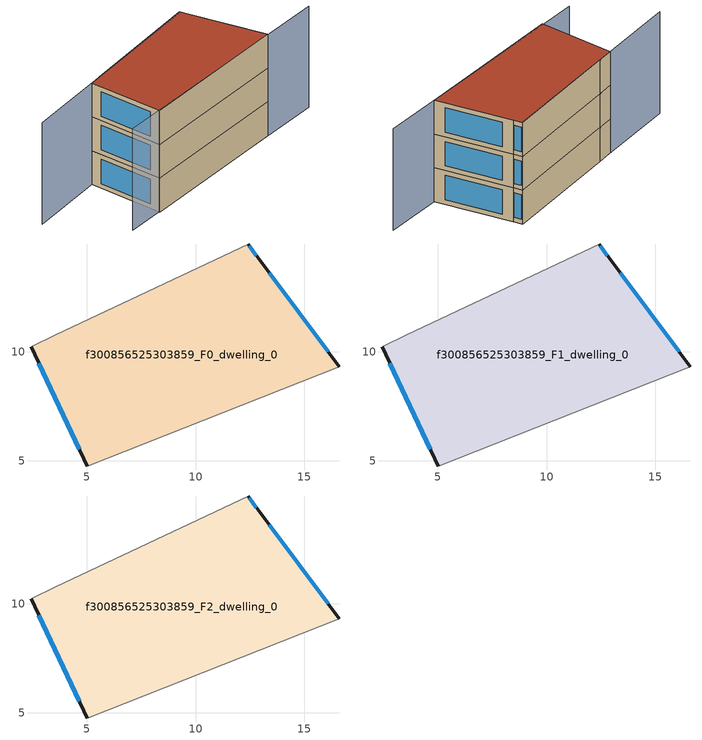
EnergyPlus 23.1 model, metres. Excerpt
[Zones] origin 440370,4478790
f300856525303859_F0_dwelling_0
 floor ground (EU_floor_Construction): 12.85,14.34 16.61,9.3 5.03,4.75 2.44,10.24 3.58,10.78 12.42,14.95 z0
 wall outside (EU_wall_Construction): 16.61,9.3 12.85,14.34 12.42,14.95 / 2.44,10.24 5.03,4.75 z0:3
 wall adiabatic (EU_wall_Construction): 12.42,14.95 3.58,10.78 2.44,10.24 / 5.03,4.75 16.61,9.3 z0:3
 window (EU_Window_Construction): 12.79,14.42 12.48,14.87 / 16.09,10 13.38,13.64 / 2.8,9.47 4.67,5.51 z0.42:2.58
f300856525303859_F1_dwelling_0
 floor to f300856525303859_F0_dwelling_0 (EU_floor_Construction): 12.85,14.34 16.61,9.3 5.03,4.75 2.44,10.24 3.57,10.78 12.42,14.95 z3
 wall outside (EU_wall_Construction): 16.61,9.3 12.85,14.34 12.42,14.95 / 2.44,10.24 5.03,4.75 z3:6
 wall adiabatic (EU_wall_Construction): 12.42,14.95 3.58,10.78 2.44,10.24 / 5.03,4.75 16.61,9.3 z3:6
 window (EU_Window_Construction): 12.79,14.42 12.48,14.87 / 16.09,10 13.38,13.64 / 2.8,9.47 4.67,5.51 z3.42:5.58
f300856525303859_F2_dwelling_0
 floor to f300856525303859_F1_dwelling_0 (EU_floor_Construction): 12.85,14.34 16.61,9.3 5.03,4.75 2.44,10.24 3.57,10.78 12.42,14.95 z6
 wall outside (EU_wall_Construction): 16.61,9.3 12.85,14.34 12.42,14.95 / 2.44,10.24 5.03,4.75 z6:9
 wall adiabatic (EU_wall_Construction): 12.42,14.95 3.58,10.78 2.44,10.24 / 5.03,4.75 16.61,9.3 z6:9
 window (EU_Window_Construction): 12.79,14.42 12.48,14.87 / 16.09,10 13.38,13.64 / 2.8,9.47 4.67,5.51 z6.42:8.58
 roof outside (EU_roof_Construction): 16.61,9.3 12.85,14.34 12.42,14.95 3.58,10.78 2.44,10.24 5.03,4.75 z9
shading: 12.45,14.89 -3.16,7.63 / 2.21,3.75 20.96,10.98 z0:9
[Building]
EU S2 Campaign: North Axis=0; Terrain=City; Solar Distribution=FullExterior
[Site:Location]
Madrid: Latitude=40.5; Longitude=-3.5; Time Zone=1; Elevation=609
[SizingPeriod:WeatherFileDays]
AnnualSizingPeriod: Begin Month=1; Begin Day of Month=1; End Month=12; End Day of Month=31; Day of Week for Start Day=Monday; Use Weather File Daylight Saving Period=No; Use Weather File Rain and Snow Indicators=No
[MATERIAL]
EU_InternalMass_Material: Roughness=MediumRough; Thickness=0.1; Conductivity=1; Density=1800; Specific Heat=900; Thermal Absorptance=0.9; Solar Absorptance=0.7; Visible Absorptance=0.7
[MATERIAL:NOMASS] Roughness=MediumRough; Thermal Absorptance=0.9; Solar Absorptance=0.7; Visible Absorptance=0.7
Name | Thermal Resistance
EU_wall_NoMass | 1.60022
EU_roof_NoMass | 1.57597
EU_floor_NoMass | 0.470652
[WINDOWMATERIAL:SIMPLEGLAZINGSYSTEM]
EU_Window_SimpleGlazing: UFactor=3.28802; Solar Heat Gain Coefficient=0.85; Visible Transmittance=0.85
[CONSTRUCTION]
EU_wall_Construction: EU_wall_NoMass
EU_roof_Construction: EU_roof_NoMass
EU_floor_Construction: EU_floor_NoMass
EU_Window_Construction: EU_Window_SimpleGlazing
EU_InternalMass_Construction: EU_InternalMass_Material
[ZONE] Type=1; Multiplier=1; Ceiling Height=autocalculate; Volume=227.105; Floor Area=autocalculate; Part of Total Floor Area=Yes
f300856525303859_F0_dwelling_0; f300856525303859_F1_dwelling_0; f300856525303859_F2_dwelling_0
[INTERNALMASS] Construction=EU_InternalMass_Construction; Surface Area=75.7017
Name | Zone or ZoneList
f300856525303859_F0_dwelling_0_EU_InternalMass | f300856525303859_F0_dwelling_0
f300856525303859_F1_dwelling_0_EU_InternalMass | f300856525303859_F1_dwelling_0
f300856525303859_F2_dwelling_0_EU_InternalMass | f300856525303859_F2_dwelling_0
[OTHEREQUIPMENT] Fuel Type=Electricity; Design Level Calculation Method=Watts/Area; Power per Zone Floor Area=1; Fraction Latent=0; Fraction Radiant=0; Fraction Lost=0; Carbon Dioxide Generation Rate=0; EndUse Subcategory=EU_Step8_InternalGains
Name | Zone or ZoneList or Space or SpaceList | Schedule
EU_Step8_InternalGain_f300856525303859_F0_dwelling_0_f000 | f300856525303859_F0_dwelling_0 | EU_Step8_GainSchedule_f300856525303859_F0_dwelling_0_f000
EU_Step8_InternalGain_f300856525303859_F1_dwelling_0_f000 | f300856525303859_F1_dwelling_0 | EU_Step8_GainSchedule_f300856525303859_F1_dwelling_0_f000
EU_Step8_InternalGain_f300856525303859_F2_dwelling_0_f000 | f300856525303859_F2_dwelling_0 | EU_Step8_GainSchedule_f300856525303859_F2_dwelling_0_f000
[ZONEVENTILATION:DESIGNFLOWRATE] Schedule=EU_AlwaysOn; Design Flow Rate Calculation Method=AirChanges/Hour; Air Changes per Hour=0.480704; Ventilation Type=Natural; Fan Pressure Rise=0; Fan Total Efficiency=1; Constant Term Coefficient=1; Temperature Term Coefficient=0; Velocity Term Coefficient=0; Velocity Squared Term Coefficient=0; Minimum Indoor Temperature=-100; Maximum Indoor Temperature=100; Delta Temperature=-100; Minimum Outdoor Temperature=-100; Maximum Outdoor Temperature=100; Maximum Wind Speed=40
Name | Zone or ZoneList or Space or SpaceList
EU_ConstantAir_f300856525303859_F0_dwelling_0 | f300856525303859_F0_dwelling_0
EU_ConstantAir_f300856525303859_F1_dwelling_0 | f300856525303859_F1_dwelling_0
EU_ConstantAir_f300856525303859_F2_dwelling_0 | f300856525303859_F2_dwelling_0
[HVACTEMPLATE:THERMOSTAT] Constant Heating Setpoint=20; Constant Cooling Setpoint=50
EU_HeatOnly_f300856525303859_F0_dwelling_0; EU_HeatOnly_f300856525303859_F1_dwelling_0; EU_HeatOnly_f300856525303859_F2_dwelling_0
[HVACTEMPLATE:ZONE:IDEALLOADSAIRSYSTEM] System Availability Schedule=EU_AlwaysOn; Maximum Heating Supply Air Temperature=50; Minimum Cooling Supply Air Temperature=13; Maximum Heating Supply Air Humidity Ratio=0.0156; Minimum Cooling Supply Air Humidity Ratio=0.0077; Heating Limit=NoLimit; Cooling Limit=NoLimit; Heating Availability Schedule=EU_AlwaysOn; Cooling Availability Schedule=EU_CoolingOff; Dehumidification Control Type=ConstantSensibleHeatRatio; Cooling Sensible Heat Ratio=0.7; Dehumidification Setpoint=60; Humidification Control Type=None; Humidification Setpoint=30; Outdoor Air Method=None; Outdoor Air Flow Rate per Person=0.00944; Outdoor Air Flow Rate per Zone Floor Area=0; Outdoor Air Flow Rate per Zone=0; Demand Controlled Ventilation Type=None; Outdoor Air Economizer Type=NoEconomizer; Heat Recovery Type=None; Sensible Heat Recovery Effectiveness=0.7; Latent Heat Recovery Effectiveness=0.65
Name | Template Thermostat
f300856525303859_F0_dwelling_0 | EU_HeatOnly_f300856525303859_F0_dwelling_0
f300856525303859_F1_dwelling_0 | EU_HeatOnly_f300856525303859_F1_dwelling_0
f300856525303859_F2_dwelling_0 | EU_HeatOnly_f300856525303859_F2_dwelling_0
[SIZING:ZONE] Zone Cooling Design Supply Air Temperature Input Method=SupplyAirTemperature; Zone Cooling Design Supply Air Temperature=13; Zone Heating Design Supply Air Temperature Input Method=SupplyAirTemperature; Zone Heating Design Supply Air Temperature=50; Zone Cooling Design Supply Air Humidity Ratio=0.008; Zone Heating Design Supply Air Humidity Ratio=0.008; Cooling Design Air Flow Method=DesignDay; Cooling Design Air Flow Rate=0; Cooling Minimum Air Flow per Zone Floor Area=0.000762; Cooling Minimum Air Flow=0; Cooling Minimum Air Flow Fraction=0.2; Heating Design Air Flow Method=DesignDay; Heating Design Air Flow Rate=0; Heating Maximum Air Flow per Zone Floor Area=0.002032; Heating Maximum Air Flow=0.141576; Heating Maximum Air Flow Fraction=0.3; Account for Dedicated Outdoor Air System=No; Dedicated Outdoor Air System Control Strategy=NeutralSupplyAir; Dedicated Outdoor Air Low Setpoint Temperature for Design=autosize; Dedicated Outdoor Air High Setpoint Temperature for Design=autosize; Zone Load Sizing Method=Sensible Load Only No Latent Load; Zone Latent Cooling Design Supply Air Humidity Ratio Input Method=HumidityRatioDifference; Zone Cooling Design Supply Air Humidity Ratio Difference=0.005; Zone Latent Heating Design Supply Air Humidity Ratio Input Method=HumidityRatioDifference; Zone Humidification Design Supply Air Humidity Ratio Difference=0.005
f300856525303859_F0_dwelling_0; f300856525303859_F1_dwelling_0; f300856525303859_F2_dwelling_0
[SCHEDULE:CONSTANT]
Name | Hourly Value
EU_AlwaysOn | 1
EU_CoolingOff | 0
[SCHEDULE:FILE] Column Number=1; Rows to Skip at Top=0; Number of Hours of Data=8760; Column Separator=Comma; Interpolate to Timestep=No; Minutes per Item=60; Adjust Schedule for Daylight Savings=Yes
Name | File
EU_Step8_GainSchedule_f300856525303859_F0_dwelling_0_f000 | ../../schedules/f300856525303859/f300856525303859_F0_dwelling_0_f000_gain.csv
EU_Step8_GainSchedule_f300856525303859_F1_dwelling_0_f000 | ../../schedules/f300856525303859/f300856525303859_F1_dwelling_0_f000_gain.csv
EU_Step8_GainSchedule_f300856525303859_F2_dwelling_0_f000 | ../../schedules/f300856525303859/f300856525303859_F2_dwelling_0_f000_gain.csv
